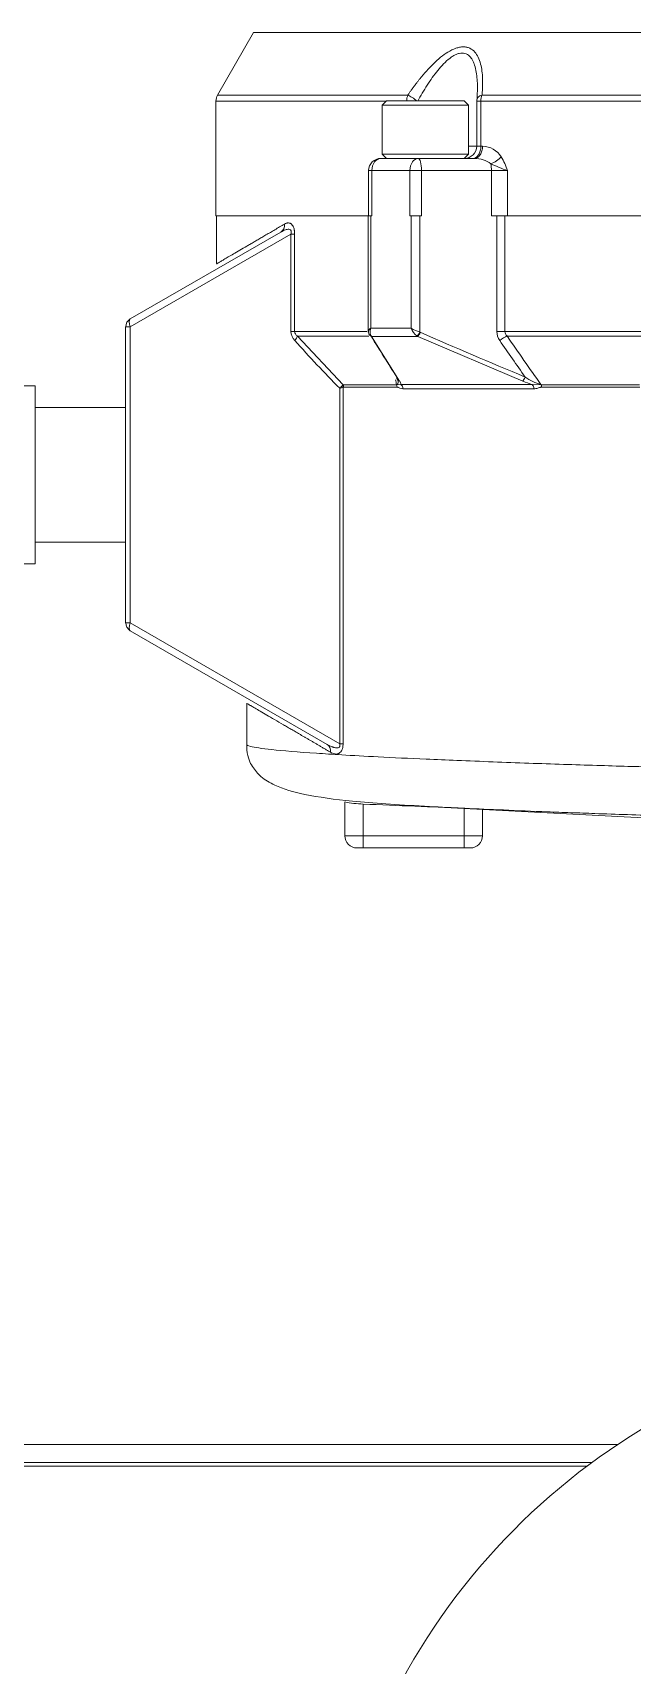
# Model space of a CAD drawing. Header units: millimetres. Extents: x 113490 to 142599, y -20467 to 115.
# Drawn here: x 128258.9 to 128358.3, y -7339 to -7068.3 of the extents above; entities that cross this region are included whole.
import ezdxf

# ---------------------------------------------------------------- set-up
doc = ezdxf.new("R2010")
doc.units = ezdxf.units.MM
doc.layers.add('DV1_0', color=7, linetype='Continuous')

msp = doc.modelspace()

# ---------------------------------------------------------------- linework, layer by layer
at = {"layer": 'DV1_0', "color": 7, "linetype": 'Continuous', "lineweight": 15}
for p, q in [((128295.51, -7068.32), (128289.54, -7078.67)), ((128289.26, -7079.68), (128289.26, -7098.69)), ((128317.56, -7079.64), (128316.85, -7080.36)), ((128317.56, -7079.64), (128330.42, -7079.64)), ((128331.14, -7080.36), (128330.42, -7079.64)), ((128332.51, -7079.68), (128332.51, -7087.14)), ((128316.85, -7080.36), (128331.14, -7080.36)), ((128316.85, -7080.36), (128316.85, -7088.46)), ((128331.14, -7088.46), (128331.14, -7080.36)), ((128318.23, -7089.17), (128316.62, -7089.17)), ((128316.85, -7088.46), (128331.14, -7088.46)), ((128316.85, -7088.46), (128317.56, -7089.17)), ((128318.23, -7089.17), (128321.13, -7089.17)), ((128322.83, -7089.17), (128321.13, -7089.17)), ((128332.15, -7089.17), (128322.83, -7089.17)), ((128330.42, -7089.17), (128331.14, -7088.46)), ((128314.59, -7091.2), (128314.59, -7098.69)), ((128314.53, -7098.69), (128289.26, -7098.69)), ((128289.39, -7098.69), (128289.39, -7106.6)), ((128314.53, -7098.69), (128314.94, -7098.69)), ((128314.53, -7098.69), (128314.53, -7117.97)), ((128315.14, -7098.69), (128314.94, -7098.69)), ((128321.65, -7098.69), (128321.44, -7098.69)), ((128321.65, -7098.69), (128323.08, -7098.69)), ((128323.08, -7098.69), (128323.35, -7098.69)), ((128334.94, -7098.69), (128337.63, -7098.69)), ((128337.63, -7098.69), (128497.49, -7098.69)), ((128300.02, -7101.37), (128275.06, -7115.78)), ((128274.3, -7117.1), (128274.3, -7166.14)), ((128322.72, -7118.67), (128315.09, -7118.67)), ((128319.73, -7126.09), (128315.09, -7118.67)), ((128319.36, -7125.82), (128319.4, -7125.9)), ((128259.32, -7126.89), (128255.36, -7126.89)), ((128259.32, -7126.89), (128259.32, -7156.35)), ((128319.22, -7126.69), (128319.23, -7126.68)), ((128343.16, -7126.68), (128343.18, -7126.69)), ((128274.3, -7130.44), (128259.32, -7130.44)), ((128259.32, -7152.8), (128274.3, -7152.8)), ((128255.36, -7156.35), (128259.32, -7156.35)), ((128275.06, -7167.46), (128307.7, -7186.3)), ((128294.37, -7179.57), (128294.37, -7186.32)), ((128310.62, -7201.44), (128310.62, -7195.86)), ((128325.08, -7196.63), (128360.15, -7198.47)), ((128333.48, -7197.07), (128333.48, -7201.44)), ((128312.66, -7203.47), (128313.67, -7203.47)), ((128313.67, -7203.47), (128330.44, -7203.47)), ((128330.44, -7203.47), (128331.45, -7203.47)), ((128355.87, -7302.37), (128085.06, -7302.37)), ((128351.58, -7305.37), (128085.06, -7305.37))]:
    msp.add_line(p, q, dxfattribs=at)
at = {"layer": 'DV1_0', "color": 7, "linetype": 'Continuous', "lineweight": 20}
for p, q in [((128295.51, -7068.32), (128539.61, -7068.32)), ((128317.53, -7079.68), (128289.26, -7079.68)), ((128321.1, -7078.67), (128289.54, -7078.67)), ((128332.51, -7079.68), (128333.21, -7079.68)), ((128333.21, -7079.68), (128501.91, -7079.68)), ((128333.21, -7079.68), (128333.21, -7087.14)), ((128333.39, -7078.67), (128501.73, -7078.67)), ((128332.51, -7087.14), (128331.14, -7087.14)), ((128332.51, -7087.14), (128333.21, -7087.14)), ((128333.21, -7087.14), (128333.48, -7087.14)), ((128314.59, -7091.2), (128315.14, -7091.2)), ((128315.14, -7091.2), (128321.44, -7091.2)), ((128315.14, -7098.69), (128315.14, -7091.2)), ((128323.35, -7091.2), (128321.44, -7091.2)), ((128321.44, -7091.2), (128321.44, -7098.69)), ((128323.35, -7091.2), (128323.35, -7098.69)), ((128334.94, -7091.2), (128323.35, -7091.2)), ((128334.94, -7098.69), (128334.94, -7091.2)), ((128334.94, -7091.2), (128337.63, -7091.2)), ((128337.63, -7091.2), (128337.63, -7098.69)), ((128314.94, -7117.31), (128314.94, -7098.69)), ((128321.65, -7098.69), (128321.65, -7117.31)), ((128323.08, -7098.69), (128323.08, -7117.96)), ((128335.84, -7117.84), (128335.84, -7098.69)), ((128337.19, -7098.69), (128337.19, -7117.84)), ((128301.71, -7101.72), (128275.06, -7117.1)), ((128301.71, -7117.84), (128301.71, -7101.72)), ((128301.71, -7101.72), (128302.32, -7101.72)), ((128302.32, -7101.72), (128302.32, -7117.84)), ((128275.06, -7117.1), (128274.3, -7117.1)), ((128275.06, -7117.1), (128275.06, -7166.14)), ((128301.71, -7117.84), (128302.32, -7117.84)), ((128302.32, -7117.84), (128314.27, -7117.84)), ((128314.94, -7117.31), (128321.65, -7117.31)), ((128337.19, -7117.84), (128335.84, -7117.84)), ((128337.19, -7117.84), (128364.12, -7117.84)), ((128302.77, -7118.61), (128310.35, -7126.7)), ((128302.77, -7118.61), (128314.61, -7118.61)), ((128322.72, -7118.67), (128340.13, -7126.09)), ((128337.55, -7118.61), (128363.68, -7118.61)), ((128309.79, -7186.19), (128309.79, -7127.28)), ((128310.35, -7126.7), (128310.24, -7126.82)), ((128310.35, -7126.7), (128319.22, -7126.7)), ((128310.35, -7127.11), (128310.35, -7186.19)), ((128319.3, -7127.08), (128310.43, -7127.08)), ((128319.22, -7126.69), (128319.94, -7126.66)), ((128319.94, -7126.66), (128341.72, -7126.66)), ((128341.98, -7127.35), (128320.28, -7127.35)), ((128341.72, -7126.66), (128343.18, -7126.69)), ((128343.19, -7126.7), (128359.52, -7126.7)), ((128359.57, -7127.08), (128343.25, -7127.08)), ((128274.3, -7166.14), (128275.06, -7166.14)), ((128275.06, -7166.14), (128309.79, -7186.19)), ((128309.79, -7186.19), (128310.35, -7186.19)), ((128313.67, -7196.2), (128313.67, -7201.44)), ((128330.44, -7196.91), (128330.44, -7201.44)), ((128310.62, -7201.44), (128313.67, -7201.44)), ((128313.67, -7201.44), (128313.67, -7203.47)), ((128313.67, -7201.44), (128330.44, -7201.44)), ((128330.44, -7201.44), (128330.44, -7203.47)), ((128330.44, -7201.44), (128333.48, -7201.44)), ((128350.77, -7305.97), (128085.06, -7305.97))]:
    msp.add_line(p, q, dxfattribs=at)
at = {"layer": 'DV1_0', "color": 7, "linetype": 'Continuous', "lineweight": 15}
for centre, radius, start, end in [((128291.3, -7079.68), 2.03, 150, 180), ((128334.54, -7079.68), 2.03, 174.2304, 180), ((128330.48, -7087.14), 2.03, 270, 360), ((128316.62, -7091.2), 2.03, 90, 180), ((128275.83, -7117.1), 1.52, 120, 180), ((128315.57, -7117.84), 1.04, 179.5892, 207.7783), ((128315.71, -7117.77), 1.19, 207.2685, 211.4358), ((128629.07, -6925.66), 368.62, 211.571, 212.812), ((128318.35, -7127.09), 0.958, 0.8371, 24.3586), ((128343.17, -7126.71), 0.0225, 23.801, 63.2828), ((128342.12, -7127.05), 1.13, 358.631, 18.2821), ((128275.83, -7166.14), 1.52, 180, 240), ((128312.66, -7201.44), 2.03, 180, 270), ((128331.45, -7201.44), 2.03, 270, 360), ((128416.77, -7393.97), 110, 30, 240.5996)]:
    msp.add_arc(centre, radius, start, end, dxfattribs=at)
at = {"layer": 'DV1_0', "color": 7, "linetype": 'Continuous', "lineweight": 20}
for centre, radius, start, end in [((128333.39, -7090.87), 3.73, 31.5907, 88.611), ((128332.27, -7093.36), 4.19, 51.983, 91.6431), ((128346.54, -7065.61), 27.1, 244.439, 250.797), ((128326.66, -7094.9), 11.58, 18.6295, 31.1428), ((128304.02, -7117.78), 2.31, 181.6266, 223.5455), ((128303.32, -7117.77), 1, 184.2539, 236.6111), ((128324.24, -7116.38), 2.76, 199.7274, 233.6932), ((128324.44, -7113.02), 5.11, 236.9242, 254.6237), ((128338.52, -7117.82), 2.68, 180.4314, 215.1485), ((128338.27, -7117.8), 1.08, 182.2341, 228.1697), ((128480.06, -6959.82), 238.82, 221.9163, 224.5224), ((128315.63, -7118.1), 0.789, 219.2158, 226.3473), ((128323.43, -7117.4), 1.45, 235.6565, 241.0856), ((128721.52, -6208.34), 993.06, 246.3499, 247.44073), ((129174.56, -6539.42), 1019.3, 214.67811, 215.09218), ((129180.65, -6538.2), 1023.57, 214.54396, 215.09426), ((130361.4, -6734.26), 2079.54, 190.85391, 190.8772), ((128318.9, -7126.72), 1.05, 3.2894, 37.1934), ((128346.68, -7110.43), 16.97, 247.3375, 253.0397), ((128345.66, -7118.16), 8.87, 234.7669, 253.6454), ((128308.16, -7125.26), 2.59, 308.7829, 323.1355), ((128308.53, -7122.24), 5.19, 283.971, 290.4933), ((128310.43, -7127.21), 0.132, 89.2551, 128.757), ((128313.95, -7179.68), 16.51, 258.389, 269.0442)]:
    msp.add_arc(centre, radius, start, end, dxfattribs=at)
for centre, major_axis, ratio, start_param, end_param in [((128322.42, -7079.68), (0, 2.03), 0.753485, 1.047198, 1.570796), ((128322.42, -7079.68), (-1.68, 1.14), 0.083337, 4.621849, 5.675012), ((128334.54, -7079.68), (2.02, -0.2), 0.559268, 2.235418, 3.141593), ((128334.54, -7079.68), (0, 2.03), 0.657465, 1.047198, 1.570796), ((128316.62, -7091.2), (0, 2.03), 0.729172, 0, 1.570796), ((128322.83, -7091.2), (0, -2.03), 0.68433, 3.141593, 4.712389), ((128322.83, -7091.2), (0, 2.03), 0.258819, 4.712389, 6.283185), ((128335.29, -7088.91), (-1.7, -1.11), 0.406301, 1.06236, 2.127918), ((128334.42, -7091.2), (0, 2.03), 0.258819, 4.712389, 5.310655), ((128299.26, -7100.05), (0.76, -1.32), 0.88765, 0, 1.097211), ((128275.83, -7117.1), (-0.76, 1.32), 0.447214, 0, 1.318116), ((128322.88, -7117.96), (-0.367, -0.668), 0.228673, 0.411672, 1.695647), ((128323.51, -7117.11), (0, -0.956), 0.965926, 5.79595, 5.883867), ((128301.58, -7119.37), (1.13, 1.02), 0.360181, 5.093282, 5.860443), ((128315.32, -7117.96), (0.685, 0.334), 0.853419, 3.145786, 3.90594), ((128322.96, -7117.99), (0.305, 0.698), 0.238424, 3.48591, 4.816271), ((128336.72, -7119.37), (1.25, 0.87), 0.150727, 0.752795, 1.785269), ((128320, -7125.41), (0.64, 0.414), 0.896658, 2.517199, 3.140741), ((128320, -7125.41), (0.64, 0.414), 0.896658, 3.166732, 3.818159), ((128340.35, -7125.41), (-0.292, -0.704), 0.240259, 0.369142, 1.670108), ((128309.69, -7127.11), (0.473, -0.597), 0.810718, 0.999796, 1.421599), ((128309.77, -7127.08), (0, 0.762), 0.86959, 4.712389, 5.235988), ((128319.67, -7127.35), (0, 0.762), 0.789697, 4.712389, 5.820147), ((128341.51, -7127.35), (0, 0.762), 0.613497, 4.712389, 5.820146), ((128275.83, -7166.14), (0.76, 1.32), 0.447214, 1.823477, 3.141593), ((128306.93, -7187.62), (-0.76, -1.32), 0.857088, 2.030307, 3.141593)]:
    msp.add_ellipse(centre, major_axis=major_axis, ratio=ratio, start_param=start_param, end_param=end_param, dxfattribs=at)
at = {"layer": 'DV1_0', "color": 7, "linetype": 'Continuous', "lineweight": 15}
for centre, major_axis, ratio, start_param, end_param in [((128315.32, -7117.96), (0.685, 0.334), 0.853419, 3.043147, 3.145786), ((128315.34, -7117.99), (0.65, 0.398), 0.88981, 3.14128, 3.868884)]:
    msp.add_ellipse(centre, major_axis=major_axis, ratio=ratio, start_param=start_param, end_param=end_param, dxfattribs=at)
at = {"layer": 'DV1_0', "color": 7, "linetype": 'Continuous', "lineweight": 20}
for points, knots in [([(128321.1, -7078.67), (128321.19, -7078.53), (128321.37, -7078.26), (128321.66, -7077.86), (128321.94, -7077.47), (128322.22, -7077.08), (128322.5, -7076.71), (128322.78, -7076.35), (128323.33, -7075.66), (128324.14, -7074.7), (128325.29, -7073.49), (128326.48, -7072.41), (128327.75, -7071.5), (128328.83, -7070.96), (128329.68, -7070.72), (128330.29, -7070.66), (128330.86, -7070.72), (128331.54, -7070.95), (128332.22, -7071.49), (128332.8, -7072.41), (128333.18, -7073.48), (128333.4, -7074.7), (128333.48, -7075.75), (128333.5, -7076.62), (128333.49, -7077.28), (128333.45, -7077.96), (128333.41, -7078.43), (128333.39, -7078.67)], [0, 0, 0, 0, 0.018693, 0.0371, 0.055227, 0.073082, 0.09067, 0.107999, 0.125076, 0.189511, 0.249356, 0.31487, 0.374275, 0.436923, 0.468569, 0.499613, 0.530818, 0.562638, 0.625056, 0.684657, 0.750444, 0.810345, 0.874885, 0.904936, 0.935781, 0.967457, 1, 1, 1, 1]), ([(128322.72, -7079.68), (128323.21, -7078.78), (128323.74, -7077.88), (128324.85, -7076.17), (128325.43, -7075.34), (128326.37, -7074.2), (128326.69, -7073.83), (128327.35, -7073.16), (128327.69, -7072.85), (128328.21, -7072.45), (128328.39, -7072.32), (128328.74, -7072.11), (128328.91, -7072.01), (128329.26, -7071.86), (128329.43, -7071.8), (128329.77, -7071.72), (128329.93, -7071.7), (128330.25, -7071.7), (128330.4, -7071.72), (128330.69, -7071.79), (128330.83, -7071.85), (128331.22, -7072.08), (128331.43, -7072.3), (128331.71, -7072.7), (128331.79, -7072.85), (128331.95, -7073.15), (128332.01, -7073.31), (128332.2, -7073.82), (128332.3, -7074.19), (128332.53, -7075.34), (128332.6, -7076.16), (128332.63, -7077.12), (128332.63, -7077.22), (128332.63, -7077.33)], [0, 0, 0, 0, 0.125, 0.125, 0.25, 0.25, 0.3125, 0.3125, 0.375, 0.375, 0.40625, 0.40625, 0.4375, 0.4375, 0.46875, 0.46875, 0.5, 0.5, 0.53125, 0.53125, 0.5625, 0.5625, 0.625, 0.625, 0.65625, 0.65625, 0.6875, 0.6875, 0.75, 0.75, 0.875, 0.875, 0.8898347, 0.8898347, 0.8898347, 0.8898347]), ([(128332.15, -7089.17), (128332.32, -7089.17), (128332.5, -7089.12), (128332.82, -7088.91), (128332.97, -7088.76), (128333.22, -7088.39), (128333.31, -7088.16), (128333.45, -7087.67), (128333.48, -7087.4), (128333.48, -7087.14)], [0, 0, 0, 0, 0.25, 0.25, 0.5, 0.5, 0.75, 0.75, 1, 1, 1, 1]), ([(128289.39, -7106.63), (128289.39, -7106.63), (128289.43, -7106.6), (128289.65, -7106.48), (128290.03, -7106.26), (128290.58, -7105.94), (128291.29, -7105.52), (128292.16, -7105.01), (128293.19, -7104.41), (128294.16, -7103.84), (128294.98, -7103.37), (128295.58, -7103.02), (128296.21, -7102.65), (128296.87, -7102.26), (128297.56, -7101.86), (128298.29, -7101.43), (128299.04, -7100.99), (128299.83, -7100.53), (128300.37, -7100.21), (128300.65, -7100.05)], [0.2558978, 0.2558978, 0.2558978, 0.2558978, 0.3094677, 0.3718156, 0.4342639, 0.4968394, 0.5592041, 0.6218559, 0.6848205, 0.7481232, 0.775717, 0.8034044, 0.8311873, 0.8590678, 0.8870477, 0.915129, 0.9433136, 0.9716033, 1, 1, 1, 1]), ([(128301.71, -7101.72), (128301.72, -7101.68), (128301.74, -7101.62), (128301.76, -7101.53), (128301.77, -7101.44), (128301.77, -7101.36), (128301.76, -7101.26), (128301.74, -7101.16), (128301.68, -7101.06), (128301.56, -7100.96), (128301.36, -7100.91), (128301.08, -7100.93), (128300.76, -7101.02), (128300.41, -7101.16), (128300.16, -7101.3), (128300.02, -7101.37)], [0, 0, 0, 0, 0.029362, 0.056361, 0.081304, 0.104583, 0.126675, 0.16578, 0.206806, 0.252918, 0.360031, 0.502599, 0.639197, 0.804859, 1, 1, 1, 1]), ([(128300.65, -7100.05), (128300.74, -7100), (128300.86, -7099.94), (128301.01, -7099.9), (128301.08, -7099.88), (128301.12, -7099.88), (128301.13, -7099.87), (128301.14, -7099.87), (128301.15, -7099.87), (128301.25, -7099.86), (128301.34, -7099.86), (128301.47, -7099.89), (128301.53, -7099.91), (128301.6, -7099.94), (128301.64, -7099.95), (128301.65, -7099.96), (128301.66, -7099.97), (128301.67, -7099.97), (128301.67, -7099.97), (128301.77, -7100.03), (128301.86, -7100.11), (128301.97, -7100.26), (128302.03, -7100.34), (128302.09, -7100.45), (128302.11, -7100.51), (128302.12, -7100.53), (128302.13, -7100.55), (128302.13, -7100.56), (128302.17, -7100.64), (128302.21, -7100.77), (128302.25, -7100.93), (128302.26, -7101), (128302.27, -7101.05), (128302.27, -7101.08), (128302.31, -7101.29), (128302.32, -7101.49), (128302.32, -7101.72)], [0, 0, 0, 0, 0.125, 0.1875, 0.21875, 0.234375, 0.242187, 0.242187, 0.25, 0.25, 0.375, 0.375, 0.4375, 0.46875, 0.484375, 0.492188, 0.496094, 0.496094, 0.5, 0.5, 0.625, 0.625, 0.6875, 0.71875, 0.734375, 0.742188, 0.742188, 0.75, 0.75, 0.8125, 0.84375, 0.859375, 0.859375, 0.875, 0.875, 1, 1, 1, 1]), ([(128319.47, -7126.14), (128319.47, -7126.15), (128319.48, -7126.17), (128319.48, -7126.29), (128319.48, -7126.4), (128319.42, -7126.53), (128319.4, -7126.57), (128319.33, -7126.64), (128319.28, -7126.66), (128319.23, -7126.68)], [0.4764947, 0.4764947, 0.4764947, 0.4764947, 0.5, 0.5, 0.75, 0.75, 0.875, 0.875, 1, 1, 1, 1]), ([(128320.28, -7127.35), (128320.11, -7127.35), (128319.94, -7127.31), (128319.7, -7127.22), (128319.62, -7127.18), (128319.5, -7127.13), (128319.46, -7127.11), (128319.38, -7127.09), (128319.34, -7127.08), (128319.3, -7127.08)], [0, 0, 0, 0, 0.503007, 0.503007, 0.754511, 0.754511, 0.880262, 0.880262, 1, 1, 1, 1]), ([(128343.25, -7127.08), (128343.2, -7127.08), (128343.15, -7127.09), (128343.04, -7127.11), (128342.99, -7127.13), (128342.83, -7127.18), (128342.73, -7127.22), (128342.41, -7127.31), (128342.2, -7127.35), (128341.98, -7127.35)], [0, 0, 0, 0, 0.119749, 0.119749, 0.245499, 0.245499, 0.496999, 0.496999, 1, 1, 1, 1]), ([(128308.29, -7187.62), (128308.12, -7187.52), (128307.79, -7187.33), (128307.31, -7187.05), (128306.84, -7186.78), (128306.38, -7186.5), (128305.92, -7186.24), (128305.48, -7185.98), (128305.04, -7185.72), (128304.61, -7185.47), (128304.19, -7185.23), (128303.78, -7184.99), (128303.38, -7184.75), (128302.98, -7184.52), (128302.6, -7184.3), (128302.23, -7184.08), (128301.86, -7183.86), (128301.5, -7183.66), (128301.15, -7183.45), (128300.82, -7183.25), (128300.06, -7182.81), (128298.96, -7182.17), (128297.68, -7181.42), (128296.6, -7180.79), (128295.73, -7180.28), (128295.24, -7179.99), (128295.02, -7179.86), (128294.97, -7179.84)], [0, 0, 0, 0, 0.0135466, 0.0270618, 0.0405459, 0.0539991, 0.0674217, 0.0808139, 0.0941759, 0.1075081, 0.1208106, 0.1340838, 0.1473279, 0.1605431, 0.1737297, 0.1868879, 0.2000181, 0.2131205, 0.2261954, 0.239243, 0.2522636, 0.3158034, 0.3789073, 0.4416086, 0.5039412, 0.5665386, 0.5815783, 0.5815783, 0.5815783, 0.5815783]), ([(128294.37, -7186.32), (128294.37, -7186.43), (128294.92, -7186.7), (128298.16, -7187.18), (128303.92, -7187.66), (128310.37, -7188.06), (128316.32, -7188.39), (128322.85, -7188.7), (128329.36, -7188.97), (128335.04, -7189.2), (128340.97, -7189.42), (128346.73, -7189.61), (128352.22, -7189.79), (128357.39, -7189.94), (128360.77, -7190.04), (128362.37, -7190.08)], [0.5867531, 0.5867531, 0.5867531, 0.5867531, 0.6249493, 0.6838757, 0.7498245, 0.7776453, 0.8123894, 0.8519109, 0.8748066, 0.9001137, 0.9236443, 0.9453984, 0.9653757, 0.9835763, 1, 1, 1, 1]), ([(128307.7, -7186.3), (128307.78, -7186.35), (128307.94, -7186.44), (128308.16, -7186.55), (128308.38, -7186.65), (128308.58, -7186.73), (128308.76, -7186.79), (128308.99, -7186.86), (128309.25, -7186.91), (128309.52, -7186.9), (128309.7, -7186.82), (128309.82, -7186.67), (128309.85, -7186.43), (128309.81, -7186.27), (128309.79, -7186.19)], [0, 0, 0, 0, 0.101323, 0.195403, 0.28226, 0.361922, 0.434425, 0.499816, 0.641549, 0.749421, 0.819283, 0.874829, 0.931163, 1, 1, 1, 1]), ([(128310.35, -7186.19), (128310.35, -7186.3), (128310.34, -7186.42), (128310.33, -7186.58), (128310.32, -7186.63), (128310.31, -7186.73), (128310.3, -7186.78), (128310.27, -7186.93), (128310.24, -7187.03), (128310.19, -7187.16), (128310.17, -7187.22), (128310.13, -7187.29), (128310.12, -7187.32), (128310.11, -7187.34), (128310.1, -7187.35), (128310.02, -7187.48), (128309.94, -7187.59), (128309.79, -7187.71), (128309.71, -7187.76), (128309.62, -7187.81), (128309.56, -7187.83), (128309.54, -7187.84), (128309.53, -7187.85), (128309.52, -7187.85), (128309.51, -7187.85), (128309.42, -7187.88), (128309.32, -7187.9), (128309.16, -7187.9), (128309.08, -7187.9), (128308.99, -7187.89), (128308.94, -7187.88), (128308.92, -7187.87), (128308.9, -7187.87), (128308.89, -7187.87), (128308.69, -7187.82), (128308.49, -7187.74), (128308.29, -7187.62)], [0, 0, 0, 0, 0.0625, 0.0625, 0.09375, 0.09375, 0.125, 0.125, 0.1875, 0.1875, 0.21875, 0.234375, 0.242188, 0.242188, 0.25, 0.25, 0.375, 0.375, 0.4375, 0.46875, 0.484375, 0.492188, 0.496094, 0.496094, 0.5, 0.5, 0.625, 0.625, 0.6875, 0.71875, 0.734375, 0.742188, 0.742188, 0.75, 0.75, 1, 1, 1, 1]), ([(128324.7, -7196.61), (128328.42, -7196.8), (128332.51, -7196.99), (128339.29, -7197.28), (128341.71, -7197.38), (128345.49, -7197.53), (128346.78, -7197.58), (128349.41, -7197.67), (128350.74, -7197.72), (128355.65, -7197.89), (128359.33, -7198.01), (128363.12, -7198.12)], [0.6839961, 0.6839961, 0.6839961, 0.6839961, 0.796453, 0.796453, 0.8550725, 0.8550725, 0.8843823, 0.8843823, 0.913692, 0.913692, 0.9913567, 0.9913567, 0.9913567, 0.9913567])]:
    msp.add_open_spline(points, degree=3, knots=knots, dxfattribs=at)
at = {"layer": 'DV1_0', "color": 7, "linetype": 'Continuous', "lineweight": 15}
for points in [[(128332.63, -7077.33), (128332.63, -7078.09), (128332.6, -7078.88), (128332.54, -7079.68)], [(128319.26, -7125.41), (128319.37, -7125.67), (128319.45, -7125.92), (128319.47, -7126.14)]]:
    msp.add_open_spline(points, degree=3, dxfattribs=at)
for points, knots in [([(128333.21, -7087.14), (128333.21, -7087.4), (128333.17, -7087.67), (128333.04, -7088.16), (128332.94, -7088.39), (128332.69, -7088.76), (128332.55, -7088.91), (128332.22, -7089.12), (128332.05, -7089.17), (128331.87, -7089.17)], [0, 0, 0, 0, 0.25, 0.25, 0.5, 0.5, 0.75, 0.75, 1, 1, 1, 1]), ([(128314.58, -7117.96), (128314.57, -7117.94), (128314.55, -7117.92), (128314.54, -7117.88), (128314.53, -7117.84), (128314.53, -7117.79), (128314.55, -7117.73), (128314.58, -7117.67), (128314.62, -7117.6), (128314.69, -7117.52), (128314.8, -7117.42), (128314.89, -7117.35), (128314.94, -7117.31)], [0, 0, 0, 0, 0.074949, 0.153096, 0.234505, 0.319233, 0.40733, 0.498841, 0.592344, 0.707033, 0.842918, 1, 1, 1, 1]), ([(128319.22, -7126.7), (128319.22, -7126.7), (128319.22, -7126.69), (128319.22, -7126.69), (128319.22, -7126.69)], [0, 0, 0, 0, 0.477767, 1, 1, 1, 1]), ([(128294.97, -7179.84), (128294.85, -7179.77), (128294.6, -7179.62), (128294.41, -7179.51), (128294.37, -7179.49), (128294.37, -7179.49)], [0.5815783, 0.5815783, 0.5815783, 0.5815783, 0.6289825, 0.6913088, 0.7310667, 0.7310667, 0.7310667, 0.7310667]), ([(128294.37, -7186.32), (128294.38, -7186.67), (128294.46, -7188.47), (128295.3, -7190.08), (128296.8, -7191.87), (128299.49, -7193.44), (128304.13, -7194.78), (128312.14, -7195.85), (128319.23, -7196.3), (128323.85, -7196.56)], [0, 0, 0, 0, 0.016176, 0.099051, 0.186067, 0.298797, 0.489609, 0.722769, 1, 1, 1, 1]), ([(128321.45, -7196.43), (128322.35, -7196.48), (128323.28, -7196.53), (128324.39, -7196.59), (128324.55, -7196.6), (128324.7, -7196.61)], [0.65016098, 0.65016098, 0.65016098, 0.65016098, 0.67921387, 0.67921387, 0.68399609, 0.68399609, 0.68399609, 0.68399609])]:
    msp.add_open_spline(points, degree=3, knots=knots, dxfattribs=at)
at = {"layer": 'DV1_0', "color": 7, "linetype": 'Continuous', "lineweight": 20}
msp.add_rational_spline([(128315.02, -7118.6), (128314.96, -7118.52), (128314.91, -7118.43), (128314.85, -7118.23), (128314.83, -7118.12), (128314.82, -7117.79), (128314.86, -7117.55), (128314.94, -7117.31)], [0.999999957144, 0.99999996313, 0.999999969069, 0.999999979806, 0.99999998457, 0.999999995961, 1.00000000003, 1], degree=3, knots=[0, 0, 0, 0, 0.25, 0.25, 0.5, 0.5, 1, 1, 1, 1], dxfattribs=at)
msp.add_open_spline([(128330.44, -7196.88), (128325.14, -7196.67), (128319.55, -7196.44), (128313.67, -7196.2)], degree=3, dxfattribs=at)

doc.saveas('drawing.dxf')
